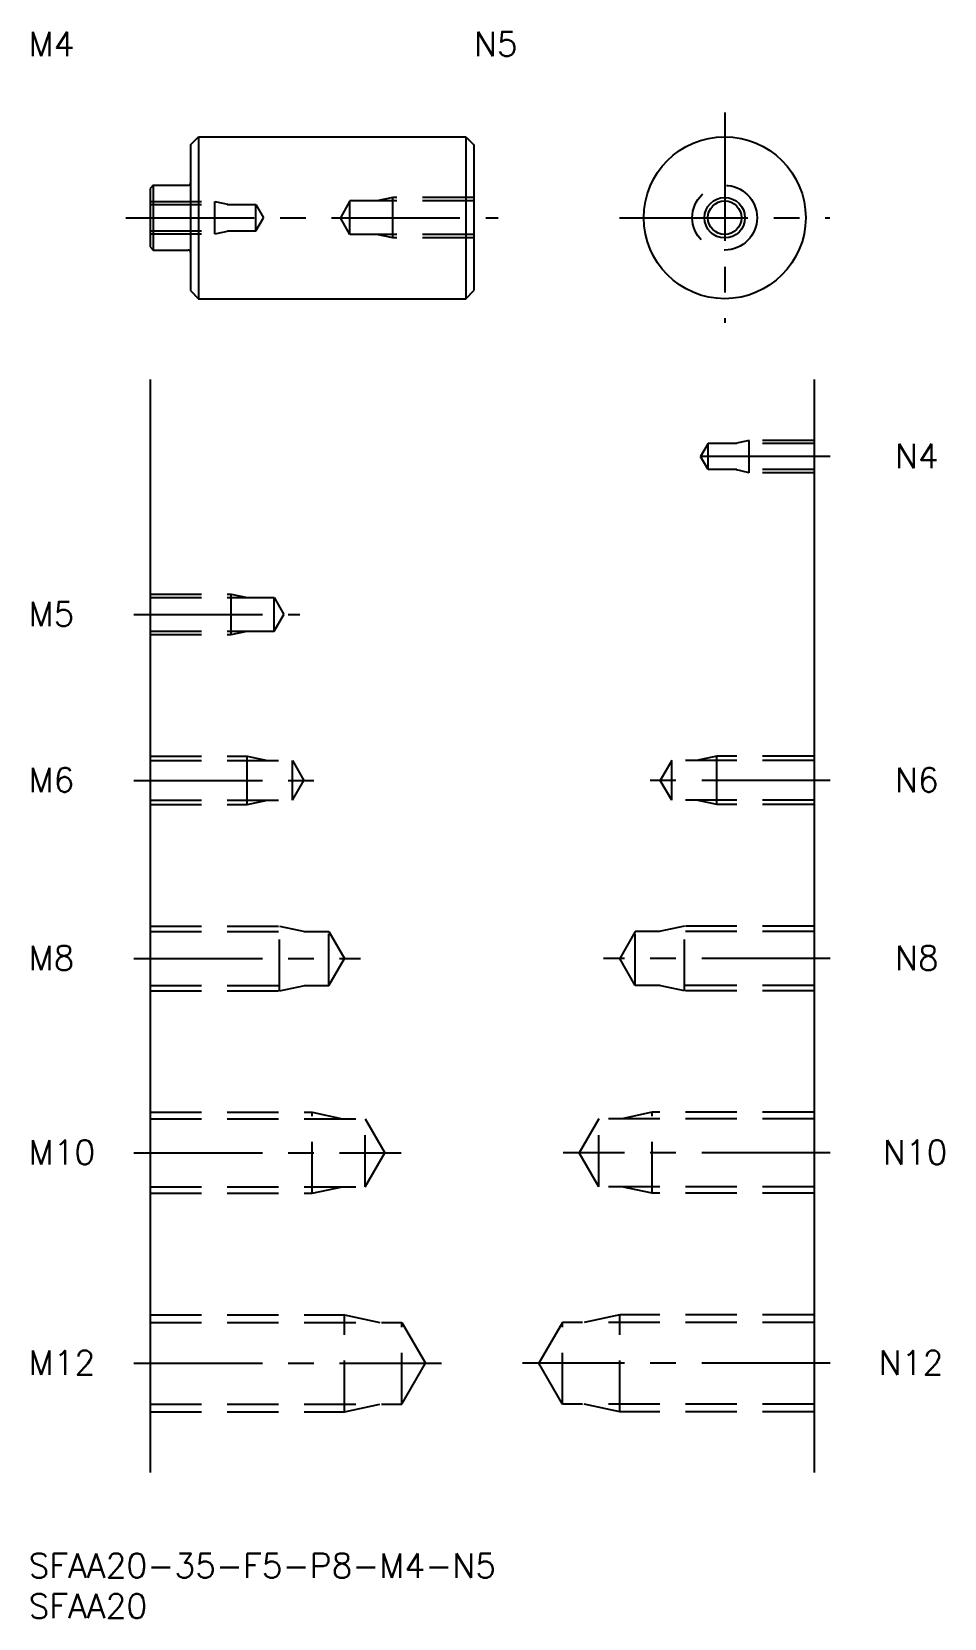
# Model space of a CAD drawing. Extents: x 0 to 113, y -8 to 188.
import ezdxf

# ---------------------------------------------------------------- set-up
doc = ezdxf.new("R2010")
doc.units = 0
doc.header["$LTSCALE"] = 0.5
doc.linetypes.add('CENTER', pattern=[50.8, 31.75, -6.35, 6.35, -6.35])
doc.linetypes.add('DASHED', pattern=[19.05, 12.7, -6.35])
for name, color, linetype in [('MSM_CENTER', 1, 'CENTER'), ('MSM_CONTINUOUS', 7, 'CONTINUOUS'), ('MSM_DASHED', 4, 'DASHED'), ('MSM_NARROW', 5, 'CONTINUOUS'), ('MSM_PART_NUMBER', 7, 'CONTINUOUS')]:
    doc.layers.add(name, color=color, linetype=linetype)
doc.styles.get("Standard").update_dxf_attribs({"font": 'txt.shx', "height": 3, "bigfont": 'bigfont.shx'})

# ---------------------------------------------------------------- blocks, each defined once
blk = doc.blocks.new('*U4')
at = {"layer": 'MSM_PART_NUMBER'}
blk.add_text('SFAA20-35-F5-P8-M4-N5', height=3, dxfattribs=at).set_placement((0, -3))
blk = doc.blocks.new('*U5')
at = {"layer": 'MSM_PART_NUMBER'}
blk.add_text('SFAA20', height=3, dxfattribs=at).set_placement((0, -8))
blk = doc.blocks.new('*U6')
at = {"layer": 'MSM_PART_NUMBER'}
blk.add_text('M12', height=3, dxfattribs=at).set_placement((0, 22.06))
blk = doc.blocks.new('*U7')
at = {"layer": 'MSM_PART_NUMBER'}
blk.add_text('M10', height=3, dxfattribs=at).set_placement((0, 48.06))
blk = doc.blocks.new('*U8')
at = {"layer": 'MSM_PART_NUMBER'}
blk.add_text('M8', height=3, dxfattribs=at).set_placement((0, 72.06))
blk = doc.blocks.new('*U9')
at = {"layer": 'MSM_PART_NUMBER'}
blk.add_text('M6', height=3, dxfattribs=at).set_placement((0, 94.06))
blk = doc.blocks.new('*U10')
at = {"layer": 'MSM_PART_NUMBER'}
blk.add_text('M5', height=3, dxfattribs=at).set_placement((0, 114.56))
blk = doc.blocks.new('*U11')
at = {"layer": 'MSM_PART_NUMBER'}
blk.add_text('M4', height=3, dxfattribs=at).set_placement((0, 184.97))
blk = doc.blocks.new('*U12')
at = {"layer": 'MSM_PART_NUMBER'}
blk.add_text('N12', height=3, dxfattribs=at).set_placement((105, 22.06))
blk = doc.blocks.new('*U13')
at = {"layer": 'MSM_PART_NUMBER'}
blk.add_text('N10', height=3, dxfattribs=at).set_placement((105.5, 48.06))
blk = doc.blocks.new('*U14')
at = {"layer": 'MSM_PART_NUMBER'}
blk.add_text('N8', height=3, dxfattribs=at).set_placement((107, 72.06))
blk = doc.blocks.new('*U15')
at = {"layer": 'MSM_PART_NUMBER'}
blk.add_text('N6', height=3, dxfattribs=at).set_placement((107, 94.06))
blk = doc.blocks.new('*U16')
at = {"layer": 'MSM_PART_NUMBER'}
blk.add_text('N5', height=3, dxfattribs=at).set_placement((55, 184.97))
blk = doc.blocks.new('*U17')
at = {"layer": 'MSM_PART_NUMBER'}
blk.add_text('N4', height=3, dxfattribs=at).set_placement((107, 134.06))

msp = doc.modelspace()

# ---------------------------------------------------------------- linework, layer by layer
at = {"layer": 'MSM_CENTER'}
for p, q in [((85.97, 178), (85.97, 152)), ((12, 165), (58, 165)), ((72.97, 165), (98.97, 165)), ((99, 135.5), (81, 135.5)), ((13, 116), (33.5, 116)), ((13, 95.5), (36, 95.5)), ((99, 95.5), (76, 95.5)), ((13, 73.5), (41, 73.5)), ((99, 73.5), (71, 73.5)), ((13, 49.5), (46, 49.5)), ((99, 49.5), (66, 49.5)), ((13, 23.5), (51, 23.5)), ((99, 23.5), (61, 23.5))]:
    msp.add_line(p, q, dxfattribs=at)
at = {"layer": 'MSM_CONTINUOUS'}
for p, q in [((20, 174), (21, 175)), ((21, 175), (21, 155)), ((21, 175), (54, 175)), ((54, 175), (54, 155)), ((54, 175), (55, 174)), ((20, 174), (20, 156)), ((55, 174), (55, 156)), ((15.4, 169), (15, 168.6)), ((15, 168.6), (15, 161.4)), ((15.4, 169), (15.4, 161)), ((15.4, 169), (19.7, 169)), ((15, 161.4), (15.4, 161)), ((15.4, 161), (19.7, 161)), ((20, 156), (21, 155)), ((21, 155), (54, 155)), ((54, 155), (55, 156)), ((15, 145), (15, 10)), ((97, 145), (97, 10))]:
    msp.add_line(p, q, dxfattribs=at)
for radius in [10, 2.07]:
    msp.add_circle((85.97, 165), radius, dxfattribs=at)
for centre, start, end in [((19.7, 169.3), 270, 0), ((19.7, 160.7), 0, 90)]:
    msp.add_arc(centre, 0.3, start, end, dxfattribs=at)
at = {"layer": 'MSM_DASHED'}
for p, q in [((15, 167), (23, 167)), ((15, 166.62), (28.06, 166.62)), ((23, 163), (23, 167)), ((23, 167), (24.75, 166.62)), ((28.06, 163.38), (28.06, 166.62)), ((28.06, 166.62), (29, 165)), ((39.69, 167.07), (38.5, 165)), ((55, 167.07), (39.69, 167.07)), ((39.69, 162.93), (39.69, 167.07)), ((45, 167.5), (43, 167.07)), ((55, 167.5), (45, 167.5)), ((45, 162.5), (45, 167.5)), ((28.06, 163.38), (29, 165)), ((39.69, 162.93), (38.5, 165)), ((15, 163.38), (28.06, 163.38)), ((15, 163), (23, 163)), ((23, 163), (24.75, 163.38)), ((55, 162.93), (39.69, 162.93)), ((45, 162.5), (43, 162.93)), ((55, 162.5), (45, 162.5)), ((89, 137.5), (87.25, 137.12)), ((97, 137.5), (89, 137.5)), ((89, 133.5), (89, 137.5)), ((83.94, 137.12), (83, 135.5)), ((83.94, 133.88), (83, 135.5)), ((97, 137.12), (83.94, 137.12)), ((83.94, 133.88), (83.94, 137.12)), ((97, 133.88), (83.94, 133.88)), ((89, 133.5), (87.25, 133.88)), ((97, 133.5), (89, 133.5)), ((15, 118.5), (25, 118.5)), ((15, 118.07), (30.31, 118.07)), ((25, 113.5), (25, 118.5)), ((25, 118.5), (27, 118.07)), ((30.31, 113.93), (30.31, 118.07)), ((30.31, 118.07), (31.5, 116)), ((30.31, 113.93), (31.5, 116)), ((15, 113.93), (30.31, 113.93)), ((25, 113.5), (27, 113.93)), ((15, 113.5), (25, 113.5)), ((15, 98.5), (27, 98.5)), ((27, 92.5), (27, 98.5)), ((27, 98.5), (29.5, 97.96)), ((85, 98.5), (82.5, 97.96)), ((97, 98.5), (85, 98.5)), ((85, 92.5), (85, 98.5)), ((15, 97.96), (32.58, 97.96)), ((32.58, 93.04), (32.58, 97.96)), ((32.58, 97.96), (34, 95.5)), ((79.42, 97.96), (78, 95.5)), ((97, 97.96), (79.42, 97.96)), ((79.42, 93.04), (79.42, 97.96)), ((32.58, 93.04), (34, 95.5)), ((79.42, 93.04), (78, 95.5)), ((15, 93.04), (32.58, 93.04)), ((15, 92.5), (27, 92.5)), ((27, 92.5), (29.5, 93.04)), ((97, 93.04), (79.42, 93.04)), ((85, 92.5), (82.5, 93.04)), ((97, 92.5), (85, 92.5)), ((15, 77.5), (31, 77.5)), ((15, 76.82), (37.08, 76.82)), ((31, 69.5), (31, 77.5)), ((31, 77.5), (34.12, 76.82)), ((37.08, 70.18), (37.08, 76.82)), ((37.08, 76.82), (39, 73.5)), ((74.92, 76.82), (73, 73.5)), ((74.92, 70.18), (74.92, 76.82)), ((97, 76.82), (74.92, 76.82)), ((81, 77.5), (77.88, 76.82)), ((81, 69.5), (81, 77.5)), ((97, 77.5), (81, 77.5)), ((37.08, 70.18), (39, 73.5)), ((74.92, 70.18), (73, 73.5)), ((15, 70.18), (37.08, 70.18)), ((15, 69.5), (31, 69.5)), ((31, 69.5), (34.12, 70.18)), ((97, 70.18), (74.92, 70.18)), ((81, 69.5), (77.88, 70.18)), ((97, 69.5), (81, 69.5)), ((15, 54.5), (35, 54.5)), ((15, 53.69), (41.58, 53.69)), ((35, 44.5), (35, 54.5)), ((35, 54.5), (38.75, 53.69)), ((41.58, 45.31), (41.58, 53.69)), ((41.58, 53.69), (44, 49.5)), ((70.42, 53.69), (68, 49.5)), ((70.42, 45.31), (70.42, 53.69)), ((97, 53.69), (70.42, 53.69)), ((77, 54.5), (73.25, 53.69)), ((77, 44.5), (77, 54.5)), ((97, 54.5), (77, 54.5)), ((41.58, 45.31), (44, 49.5)), ((70.42, 45.31), (68, 49.5)), ((15, 45.31), (41.58, 45.31)), ((35, 44.5), (38.75, 45.31)), ((97, 45.31), (70.42, 45.31)), ((77, 44.5), (73.25, 45.31)), ((15, 44.5), (35, 44.5)), ((97, 44.5), (77, 44.5)), ((15, 29.5), (39, 29.5)), ((39, 17.5), (39, 29.5)), ((39, 29.5), (43.37, 28.55)), ((73, 29.5), (68.62, 28.55)), ((73, 17.5), (73, 29.5)), ((97, 29.5), (73, 29.5)), ((15, 28.55), (46.08, 28.55)), ((46.08, 18.45), (46.08, 28.55)), ((46.08, 28.55), (49, 23.5)), ((65.92, 28.55), (63, 23.5)), ((65.92, 18.45), (65.92, 28.55)), ((97, 28.55), (65.92, 28.55)), ((46.08, 18.45), (49, 23.5)), ((65.92, 18.45), (63, 23.5)), ((15, 18.45), (46.08, 18.45)), ((39, 17.5), (43.37, 18.45)), ((97, 18.45), (65.92, 18.45)), ((73, 17.5), (68.62, 18.45)), ((15, 17.5), (39, 17.5)), ((97, 17.5), (73, 17.5))]:
    msp.add_line(p, q, dxfattribs=at)
msp.add_circle((85.97, 165), 4, dxfattribs=at)
at = {"layer": 'MSM_NARROW'}
msp.add_circle((85.97, 165), 2.5, dxfattribs=at)

# ---------------------------------------------------------------- block references
at = {"layer": 'MSM_CONTINUOUS'}
for name in ['*U11', '*U16', '*U17', '*U10', '*U9', '*U15', '*U8', '*U14', '*U7', '*U13', '*U6', '*U12', '*U4', '*U5']:
    msp.add_blockref(name, (0, 0), dxfattribs=at)

doc.saveas('drawing.dxf')
